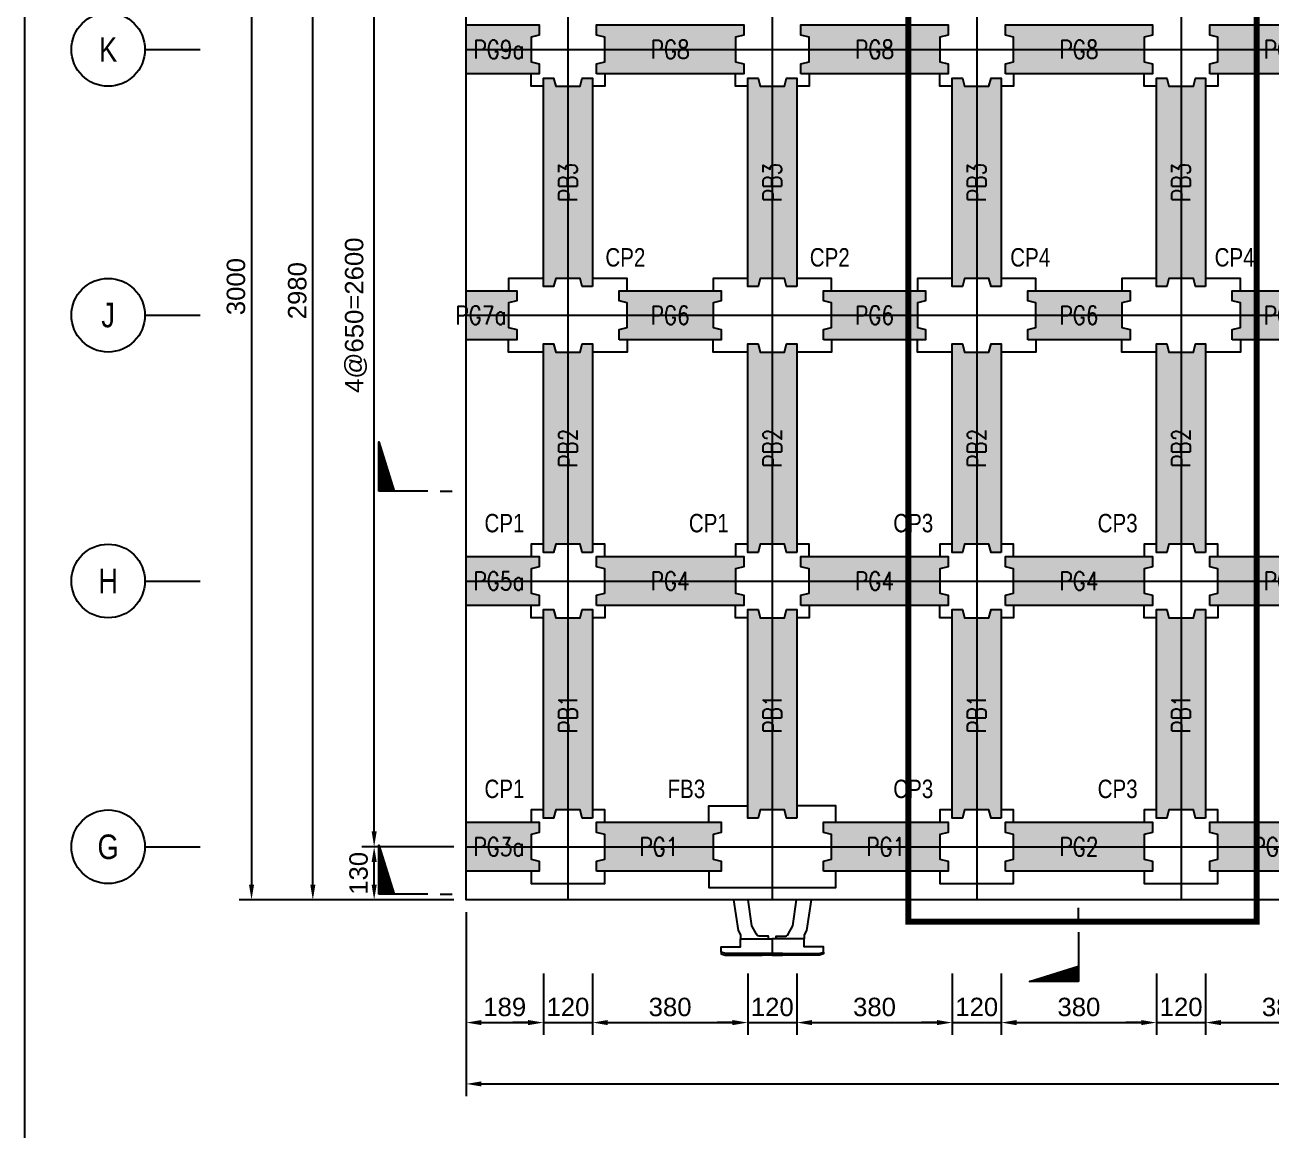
# Model space of a CAD drawing. Header units: millimetres. Extents: x 4668 to 40173, y -3560 to 14620.
# Drawn here: x 4668 to 7717, y 9525 to 12228 of the extents above; entities that cross this region are included whole.
import ezdxf
from ezdxf.enums import TextEntityAlignment as Align

# ---------------------------------------------------------------- set-up
doc = ezdxf.new("R2010")
doc.units = ezdxf.units.MM
doc.linetypes.add('CENTER', pattern=[50.8, 31.75, -6.35, 6.35, -6.35])
doc.linetypes.add('DASHED', pattern=[19.05, 12.7, -6.35])
doc.layers.get('0').transparency = 0.5
for name, color, linetype in [('DIM_03', 1, 'Continuous'), ('HB_DIM', 1, 'Continuous'), ('HB_SYMBOLS', 7, 'Continuous'), ('場鑄梁', 4, 'Continuous'), ('場鑄梁_虛線', 4, 'Continuous'), ('底圖', 7, 'Continuous'), ('防舷材', 7, 'Continuous'), ('預鑄梁', 7, 'Continuous'), ('預鑄梁_TXT', 2, 'Continuous'), ('預鑄梁_外緣', 7, 'Continuous'), ('預鑄樁帽', 6, 'Continuous'), ('預鑄樁帽_TXT', 2, 'Continuous')]:
    doc.layers.add(name, color=color, linetype=linetype)
doc.layers.add('HB_0', color=7, linetype='Continuous', transparency=0.5)
doc.layers.add('預鑄梁_HATCH', color=253, linetype='Continuous', transparency=0.5)
doc.layers.get('預鑄樁帽').off()
doc.styles.get("Standard").update_dxf_attribs({"font": 'arial.ttf'})
doc.styles.add('結構平面-V3$0$STANDARD', font='ROMANS', dxfattribs={"width": 0.8, "bigfont": 'LCHINA.shx'})
doc.dimstyles.new('150cm', dxfattribs={"dimscale": 15, "dimtxt": 3, "dimasz": 2.5, "dimexe": 2, "dimexo": 2, "dimgap": 1, "dimtad": 1, "dimdsep": 46, "dimtxsty": 'Standard', "dimcen": 0, "dimclrt": 2, "dimadec": 0, "dimazin": 0, "dimtfac": 1, "dimtix": 1, "dimtmove": 2, "dimatfit": 3, "dimfxl": 1, "dimtolj": 1, "dimtzin": 0, "dimarcsym": 0})

# ---------------------------------------------------------------- blocks, each defined once
blk = doc.blocks.new('*D565')
at = {"layer": 'Defpoints', "color": 0}
for p in [(5522.5, 10218.2), (5747.5, 10218.2), (5747.5, 10088.2)]:
    blk.add_point(p, dxfattribs=at)
at = {"layer": 'HB_DIM', "color": 0, "lineweight": -2}
for p, q in [((5717.5, 10218.2), (5492.5, 10218.2)), ((5522.5, 10125.7), (5522.5, 10180.7)), ((5717.5, 10088.2), (5492.5, 10088.2))]:
    blk.add_line(p, q, dxfattribs=at)
at = {"layer": 'HB_DIM', "color": 0}
for points in [[(5528.8, 10180.7), (5516.3, 10180.7), (5522.5, 10218.2)], [(5516.3, 10125.7), (5528.8, 10125.7), (5522.5, 10088.2)]]:
    blk.add_solid(points, dxfattribs=at)
at = {"layer": 'HB_DIM', "color": 2, "insert": (5484.6, 10153.2), "char_height": 45, "attachment_point": 5, "rotation": 90}
blk.add_mtext('\\A1;130', dxfattribs=at)
blk = doc.blocks.new('*D566')
at = {"layer": 'Defpoints', "color": 0}
for p in [(5522.5, 12818.2), (5747.5, 12818.2), (5747.5, 10218.2)]:
    blk.add_point(p, dxfattribs=at)
at = {"layer": 'HB_DIM', "color": 0, "lineweight": -2}
for p, q in [((5717.5, 12818.2), (5492.5, 12818.2)), ((5522.5, 10255.7), (5522.5, 12780.7)), ((5717.5, 10218.2), (5492.5, 10218.2))]:
    blk.add_line(p, q, dxfattribs=at)
at = {"layer": 'HB_DIM', "color": 0}
for points in [[(5528.8, 12780.7), (5516.3, 12780.7), (5522.5, 12818.2)], [(5516.3, 10255.7), (5528.8, 10255.7), (5522.5, 10218.2)]]:
    blk.add_solid(points, dxfattribs=at)
at = {"layer": 'HB_DIM', "color": 2, "insert": (5478, 11518.2), "char_height": 45, "attachment_point": 5, "rotation": 90}
blk.add_mtext('\\A1;4@650=2600', dxfattribs=at)
blk = doc.blocks.new('*D568')
at = {"layer": 'Defpoints', "color": 0}
for p in [(5372.5, 13068.2), (5746.5, 13068.2), (5747.5, 10088.2)]:
    blk.add_point(p, dxfattribs=at)
at = {"layer": 'HB_DIM', "color": 0, "lineweight": -2}
for p, q in [((5716.5, 13068.2), (5342.5, 13068.2)), ((5372.5, 10125.7), (5372.5, 13030.7)), ((5717.5, 10088.2), (5342.5, 10088.2))]:
    blk.add_line(p, q, dxfattribs=at)
at = {"layer": 'HB_DIM', "color": 0}
for points in [[(5378.8, 13030.7), (5366.3, 13030.7), (5372.5, 13068.2)], [(5366.3, 10125.7), (5378.8, 10125.7), (5372.5, 10088.2)]]:
    blk.add_solid(points, dxfattribs=at)
at = {"layer": 'HB_DIM', "color": 2, "insert": (5334.6, 11578.2), "char_height": 45, "attachment_point": 5, "rotation": 90}
blk.add_mtext('\\A1;2980', dxfattribs=at)
blk = doc.blocks.new('*D570')
at = {"layer": 'Defpoints', "color": 0}
for p in [(5747.5, 13088.2), (5222.5, 10088.2), (5747.5, 10088.2)]:
    blk.add_point(p, dxfattribs=at)
at = {"layer": 'HB_DIM', "color": 0, "lineweight": -2}
for p, q in [((5717.5, 13088.2), (5192.5, 13088.2)), ((5222.5, 13050.7), (5222.5, 10125.7)), ((5717.5, 10088.2), (5192.5, 10088.2))]:
    blk.add_line(p, q, dxfattribs=at)
at = {"layer": 'HB_DIM', "color": 0}
for points in [[(5228.8, 13050.7), (5216.3, 13050.7), (5222.5, 13088.2)], [(5216.3, 10125.7), (5228.8, 10125.7), (5222.5, 10088.2)]]:
    blk.add_solid(points, dxfattribs=at)
at = {"layer": 'HB_DIM', "color": 2, "insert": (5184.6, 11588.2), "char_height": 45, "attachment_point": 5, "rotation": 90}
blk.add_mtext('\\A1;3000', dxfattribs=at)
blk = doc.blocks.new('*D583')
at = {"layer": 'Defpoints', "color": 0}
for p in [(5747.5, 10088.2), (5936.5, 9938.2), (5936.5, 9788.2)]:
    blk.add_point(p, dxfattribs=at)
at = {"layer": 'HB_DIM', "color": 0, "lineweight": -2}
for p, q in [((5747.5, 10058.2), (5747.5, 9758.2)), ((5936.5, 9908.2), (5936.5, 9758.2)), ((5785, 9788.2), (5899, 9788.2))]:
    blk.add_line(p, q, dxfattribs=at)
at = {"layer": 'HB_DIM', "color": 0}
for points in [[(5785, 9794.4), (5785, 9781.9), (5747.5, 9788.2)], [(5899, 9781.9), (5899, 9794.4), (5936.5, 9788.2)]]:
    blk.add_solid(points, dxfattribs=at)
at = {"layer": 'HB_DIM', "color": 2, "insert": (5842, 9826.1), "char_height": 45, "attachment_point": 5}
blk.add_mtext('\\A1;189', dxfattribs=at)
blk = doc.blocks.new('*D584')
at = {"layer": 'Defpoints', "color": 0}
for p in [(5936.542706, 9938.159642), (6056.542706, 9938.159642), (6056.542706, 9788.159642)]:
    blk.add_point(p, dxfattribs=at)
at = {"layer": 'HB_DIM', "color": 0, "lineweight": -2}
for p, q in [((5936.542706, 9908.159642), (5936.542706, 9758.159642)), ((6056.542706, 9908.159642), (6056.542706, 9758.159642)), ((5899.042706, 9788.159642), (5861.542706, 9788.159642)), ((5936.542706, 9788.159642), (6056.542706, 9788.159642)), ((6094.042706, 9788.159642), (6131.542706, 9788.159642))]:
    blk.add_line(p, q, dxfattribs=at)
at = {"layer": 'HB_DIM', "color": 0}
for points in [[(5899.042706, 9781.909642), (5899.042706, 9794.409642), (5936.542706, 9788.159642)], [(6094.042706, 9794.409642), (6094.042706, 9781.909642), (6056.542706, 9788.159642)]]:
    blk.add_solid(points, dxfattribs=at)
at = {"layer": 'HB_DIM', "color": 2, "insert": (5996.542706, 9826.132142), "char_height": 45, "attachment_point": 5}
blk.add_mtext('\\A1;120', dxfattribs=at)
blk = doc.blocks.new('*D585')
at = {"layer": 'Defpoints', "color": 0}
for p in [(6056.5, 9938.2), (6436.5, 9938.2), (6436.5, 9788.2)]:
    blk.add_point(p, dxfattribs=at)
at = {"layer": 'HB_DIM', "color": 0, "lineweight": -2}
for p, q in [((6056.5, 9908.2), (6056.5, 9758.2)), ((6436.5, 9908.2), (6436.5, 9758.2)), ((6094, 9788.2), (6399, 9788.2))]:
    blk.add_line(p, q, dxfattribs=at)
at = {"layer": 'HB_DIM', "color": 0}
for points in [[(6094, 9794.4), (6094, 9781.9), (6056.5, 9788.2)], [(6399, 9781.9), (6399, 9794.4), (6436.5, 9788.2)]]:
    blk.add_solid(points, dxfattribs=at)
at = {"layer": 'HB_DIM', "color": 2, "insert": (6246.5, 9826.1), "char_height": 45, "attachment_point": 5}
blk.add_mtext('\\A1;380', dxfattribs=at)
blk = doc.blocks.new('*D586')
at = {"layer": 'Defpoints', "color": 0}
for p in [(6436.5, 9938.2), (6556.5, 9938.2), (6556.5, 9788.2)]:
    blk.add_point(p, dxfattribs=at)
at = {"layer": 'HB_DIM', "color": 0, "lineweight": -2}
for p, q in [((6436.5, 9908.2), (6436.5, 9758.2)), ((6556.5, 9908.2), (6556.5, 9758.2)), ((6399, 9788.2), (6361.5, 9788.2)), ((6436.5, 9788.2), (6556.5, 9788.2)), ((6594, 9788.2), (6631.5, 9788.2))]:
    blk.add_line(p, q, dxfattribs=at)
at = {"layer": 'HB_DIM', "color": 0}
for points in [[(6399, 9781.9), (6399, 9794.4), (6436.5, 9788.2)], [(6594, 9794.4), (6594, 9781.9), (6556.5, 9788.2)]]:
    blk.add_solid(points, dxfattribs=at)
at = {"layer": 'HB_DIM', "color": 2, "insert": (6496.5, 9826.1), "char_height": 45, "attachment_point": 5}
blk.add_mtext('\\A1;120', dxfattribs=at)
blk = doc.blocks.new('*D587')
at = {"layer": 'Defpoints', "color": 0}
for p in [(6556.5, 9938.2), (6936.5, 9938.2), (6936.5, 9788.2)]:
    blk.add_point(p, dxfattribs=at)
at = {"layer": 'HB_DIM', "color": 0, "lineweight": -2}
for p, q in [((6556.5, 9908.2), (6556.5, 9758.2)), ((6936.5, 9908.2), (6936.5, 9758.2)), ((6594, 9788.2), (6899, 9788.2))]:
    blk.add_line(p, q, dxfattribs=at)
at = {"layer": 'HB_DIM', "color": 0}
for points in [[(6594, 9794.4), (6594, 9781.9), (6556.5, 9788.2)], [(6899, 9781.9), (6899, 9794.4), (6936.5, 9788.2)]]:
    blk.add_solid(points, dxfattribs=at)
at = {"layer": 'HB_DIM', "color": 2, "insert": (6746.5, 9826.1), "char_height": 45, "attachment_point": 5}
blk.add_mtext('\\A1;380', dxfattribs=at)
blk = doc.blocks.new('*D588')
at = {"layer": 'Defpoints', "color": 0}
for p in [(6936.542706, 9938.159642), (7056.542706, 9938.159642), (7056.542706, 9788.159642)]:
    blk.add_point(p, dxfattribs=at)
at = {"layer": 'HB_DIM', "color": 0, "lineweight": -2}
for p, q in [((6936.542706, 9908.159642), (6936.542706, 9758.159642)), ((7056.542706, 9908.159642), (7056.542706, 9758.159642)), ((6899.042706, 9788.159642), (6861.542706, 9788.159642)), ((6936.542706, 9788.159642), (7056.542706, 9788.159642)), ((7094.042706, 9788.159642), (7131.542706, 9788.159642))]:
    blk.add_line(p, q, dxfattribs=at)
at = {"layer": 'HB_DIM', "color": 0}
for points in [[(6899.042706, 9781.909642), (6899.042706, 9794.409642), (6936.542706, 9788.159642)], [(7094.042706, 9794.409642), (7094.042706, 9781.909642), (7056.542706, 9788.159642)]]:
    blk.add_solid(points, dxfattribs=at)
at = {"layer": 'HB_DIM', "color": 2, "insert": (6996.542706, 9826.132142), "char_height": 45, "attachment_point": 5}
blk.add_mtext('\\A1;120', dxfattribs=at)
blk = doc.blocks.new('*D589')
at = {"layer": 'Defpoints', "color": 0}
for p in [(7056.5, 9938.2), (7436.5, 9938.2), (7436.5, 9788.2)]:
    blk.add_point(p, dxfattribs=at)
at = {"layer": 'HB_DIM', "color": 0, "lineweight": -2}
for p, q in [((7056.5, 9908.2), (7056.5, 9758.2)), ((7436.5, 9908.2), (7436.5, 9758.2)), ((7094, 9788.2), (7399, 9788.2))]:
    blk.add_line(p, q, dxfattribs=at)
at = {"layer": 'HB_DIM', "color": 0}
for points in [[(7094, 9794.4), (7094, 9781.9), (7056.5, 9788.2)], [(7399, 9781.9), (7399, 9794.4), (7436.5, 9788.2)]]:
    blk.add_solid(points, dxfattribs=at)
at = {"layer": 'HB_DIM', "color": 2, "insert": (7246.5, 9826.1), "char_height": 45, "attachment_point": 5}
blk.add_mtext('\\A1;380', dxfattribs=at)
blk = doc.blocks.new('*D590')
at = {"layer": 'Defpoints', "color": 0}
for p in [(7436.542706, 9938.159642), (7556.542706, 9938.159642), (7556.542706, 9788.159642)]:
    blk.add_point(p, dxfattribs=at)
at = {"layer": 'HB_DIM', "color": 0, "lineweight": -2}
for p, q in [((7436.542706, 9908.159642), (7436.542706, 9758.159642)), ((7556.542706, 9908.159642), (7556.542706, 9758.159642)), ((7399.042706, 9788.159642), (7361.542706, 9788.159642)), ((7436.542706, 9788.159642), (7556.542706, 9788.159642)), ((7594.042706, 9788.159642), (7631.542706, 9788.159642))]:
    blk.add_line(p, q, dxfattribs=at)
at = {"layer": 'HB_DIM', "color": 0}
for points in [[(7399.042706, 9781.909642), (7399.042706, 9794.409642), (7436.542706, 9788.159642)], [(7594.042706, 9794.409642), (7594.042706, 9781.909642), (7556.542706, 9788.159642)]]:
    blk.add_solid(points, dxfattribs=at)
at = {"layer": 'HB_DIM', "color": 2, "insert": (7496.542706, 9826.132142), "char_height": 45, "attachment_point": 5}
blk.add_mtext('\\A1;120', dxfattribs=at)
blk = doc.blocks.new('*D591')
at = {"layer": 'Defpoints', "color": 0}
for p in [(7556.5, 9938.2), (7936.5, 9938.2), (7936.5, 9788.2)]:
    blk.add_point(p, dxfattribs=at)
at = {"layer": 'HB_DIM', "color": 0, "lineweight": -2}
for p, q in [((7556.5, 9908.2), (7556.5, 9758.2)), ((7936.5, 9908.2), (7936.5, 9758.2)), ((7594, 9788.2), (7899, 9788.2))]:
    blk.add_line(p, q, dxfattribs=at)
at = {"layer": 'HB_DIM', "color": 0}
for points in [[(7594, 9794.4), (7594, 9781.9), (7556.5, 9788.2)], [(7899, 9781.9), (7899, 9794.4), (7936.5, 9788.2)]]:
    blk.add_solid(points, dxfattribs=at)
at = {"layer": 'HB_DIM', "color": 2, "insert": (7746.5, 9826.1), "char_height": 45, "attachment_point": 5}
blk.add_mtext('\\A1;380', dxfattribs=at)
blk = doc.blocks.new('*D602')
at = {"layer": 'Defpoints', "color": 0}
for p in [(5747.5, 10088.2), (10245.5, 10088.2), (10245.5, 9638.2)]:
    blk.add_point(p, dxfattribs=at)
at = {"layer": 'HB_DIM', "color": 0, "lineweight": -2}
for p, q in [((5747.5, 10058.2), (5747.5, 9608.2)), ((10245.5, 10058.2), (10245.5, 9608.2)), ((5785, 9638.2), (10208, 9638.2))]:
    blk.add_line(p, q, dxfattribs=at)
at = {"layer": 'HB_DIM', "color": 0}
for points in [[(5785, 9644.4), (5785, 9631.9), (5747.5, 9638.2)], [(10208, 9631.9), (10208, 9644.4), (10245.5, 9638.2)]]:
    blk.add_solid(points, dxfattribs=at)
at = {"layer": 'HB_DIM', "color": 2, "insert": (7996.5, 9676.1), "char_height": 45, "attachment_point": 5}
blk.add_mtext('\\A1;4498', dxfattribs=at)
blk = doc.blocks.new('HP1250-flat-1')
at = {"color": 7, "linetype": 'Continuous'}
for points in [[(-0.947, 1.35), (-0.838, 0.601), (-0.78, 0.5), (-0.78, 0.4)], [(0.947, 1.35), (0.838, 0.601), (0.78, 0.5), (0.78, 0.4)]]:
    blk.add_lwpolyline(points, dxfattribs=at)
for points in [[(-0.09, 0.4), (-0.09, 0.457, 0.414214), (-0.095, 0.462), (-0.298, 0.462, -0.272631), (-0.385, 0.512), (-0.5, 0.715), (-0.594, 1.35)], [(0.09, 0.4), (0.09, 0.457, -0.414214), (0.095, 0.462), (0.298, 0.462, 0.272631), (0.385, 0.512), (0.5, 0.715), (0.594, 1.35)]]:
    blk.add_lwpolyline(points, format="xyb", dxfattribs=at)
for points in [[(0, 0.4), (0, 0.04), (-1.144, 0.04), (-1.25, 0.072), (-1.25, 0.2), (-0.78, 0.2), (-0.78, 0.4)], [(0, 0.4), (0, 0.04), (1.144, 0.04), (1.25, 0.072), (1.25, 0.2), (0.78, 0.2), (0.78, 0.4)], [(-1.15, 0), (-0.75, 0), (-0.75, 0.04), (-1.144, 0.04), (-1.25, 0.072), (-1.25, 0.03)], [(-0.75, 0.04), (-0.75, 0), (-0.25, 0), (-0.25, 0.04)], [(0, 0.04), (0, 0), (-0.25, 0), (-0.25, 0.04)], [(0, 0.04), (0, 0), (0.25, 0), (0.25, 0.04)], [(0.75, 0.04), (0.75, 0), (0.25, 0), (0.25, 0.04)], [(1.15, 0), (0.75, 0), (0.75, 0.04), (1.144, 0.04), (1.25, 0.072), (1.25, 0.03)]]:
    blk.add_lwpolyline(points, close=True, dxfattribs=at)
blk = doc.blocks.new('gr_t')
at = {"layer": 'HB_SYMBOLS', "color": 4, "linetype": 'Continuous'}
blk.add_line((0, -6), (0, -15), dxfattribs=at)
blk.add_circle((0, 0), 6, dxfattribs=at)
at = {"layer": 'HB_SYMBOLS', "color": 4, "linetype": 'Continuous', "width": 0.8}
blk.add_attdef('A', text='', height=4.5, dxfattribs=at).set_placement((0, 0), align=Align.MIDDLE)
blk = doc.blocks.new('PG1')
at = {"layer": '預鑄梁_HATCH'}
blk.add_hatch(color=256, dxfattribs=at).paths.add_polyline_path([(0, 25), (0, 0), (305, 0), (305, 25), (285, 30), (285, 90), (305, 95), (305, 120), (0, 120), (0, 95), (20, 90), (20, 30)])
at = {"layer": '預鑄梁', "linetype": 'DASHED', "ltscale": 50}
blk.add_lwpolyline([(0, 0), (0, 25), (20, 30), (20, 90), (0, 95), (0, 120), (305, 120), (305, 95), (285, 90), (285, 30), (305, 25), (305, 0), (0, 0)], dxfattribs=at)
at = {"layer": '預鑄梁_外緣'}
blk.add_lwpolyline([(0, 0), (0, 25), (20, 30), (20, 90), (0, 95), (0, 120), (305, 120), (305, 95), (285, 90), (285, 30), (305, 25), (305, 0), (0, 0)], dxfattribs=at)
at = {"layer": '預鑄梁_TXT', "linetype": 'Continuous', "style": '結構平面-V3$0$STANDARD', "width": 0.8}
blk.add_text('PG1', height=45, rotation=0, dxfattribs=at).set_placement((152.5, 60), align=Align.MIDDLE)
blk = doc.blocks.new('PG2')
at = {"layer": '預鑄梁_HATCH'}
blk.add_hatch(color=256, dxfattribs=at).paths.add_polyline_path([(0, 25), (0, 0), (360, 0), (360, 25), (340, 30), (340, 90), (360, 95), (360, 120), (0, 120), (0, 95), (20, 90), (20, 30)])
at = {"layer": '預鑄梁', "linetype": 'DASHED', "ltscale": 50}
blk.add_lwpolyline([(0, 0), (0, 25), (20, 30), (20, 90), (0, 95), (0, 120), (360, 120), (360, 95), (340, 90), (340, 30), (360, 25), (360, 0), (0, 0)], dxfattribs=at)
at = {"layer": '預鑄梁_外緣'}
blk.add_lwpolyline([(0, 0), (0, 25), (20, 30), (20, 90), (0, 95), (0, 120), (360, 120), (360, 95), (340, 90), (340, 30), (360, 25), (360, 0), (0, 0)], dxfattribs=at)
at = {"layer": '預鑄梁_TXT', "linetype": 'Continuous', "style": '結構平面-V3$0$STANDARD', "width": 0.8}
blk.add_text('PG2', height=45, rotation=0, dxfattribs=at).set_placement((180, 60), align=Align.MIDDLE)
blk = doc.blocks.new('PG3a')
at = {"layer": '預鑄梁_HATCH'}
blk.add_hatch(color=256, dxfattribs=at).paths.add_polyline_path([(0, 120), (0, 0), (179, 0), (179, 25), (159, 30), (159, 90), (179, 95), (179, 120)])
at = {"layer": '預鑄梁', "linetype": 'DASHED', "ltscale": 50}
blk.add_lwpolyline([(0, 0), (0, 120), (179, 120), (179, 95), (159, 90), (159, 30), (179, 25), (179, 0)], close=True, dxfattribs=at)
at = {"layer": '預鑄梁_外緣'}
blk.add_lwpolyline([(0, 0), (0, 120), (179, 120), (179, 95), (159, 90), (159, 30), (179, 25), (179, 0)], close=True, dxfattribs=at)
at = {"layer": '預鑄梁_TXT', "linetype": 'Continuous', "style": '結構平面-V3$0$STANDARD', "width": 0.8}
blk.add_text('PG3a', height=45, rotation=0, dxfattribs=at).set_placement((80.1, 60), align=Align.MIDDLE)
blk = doc.blocks.new('PG4')
at = {"layer": '預鑄梁_HATCH'}
blk.add_hatch(color=256, dxfattribs=at).paths.add_polyline_path([(0, 25), (0, 0), (360, 0), (360, 25), (340, 30), (340, 90), (360, 95), (360, 120), (0, 120), (0, 95), (20, 90), (20, 30)])
at = {"layer": '預鑄梁', "linetype": 'DASHED', "ltscale": 50}
blk.add_lwpolyline([(0, 0), (0, 25), (20, 30), (20, 90), (0, 95), (0, 120), (360, 120), (360, 95), (340, 90), (340, 30), (360, 25), (360, 0), (0, 0)], dxfattribs=at)
at = {"layer": '預鑄梁_外緣'}
blk.add_lwpolyline([(0, 0), (0, 25), (20, 30), (20, 90), (0, 95), (0, 120), (360, 120), (360, 95), (340, 90), (340, 30), (360, 25), (360, 0), (0, 0)], dxfattribs=at)
at = {"layer": '預鑄梁_TXT', "linetype": 'Continuous', "style": '結構平面-V3$0$STANDARD', "width": 0.8}
blk.add_text('PG4', height=45, rotation=0, dxfattribs=at).set_placement((180, 60), align=Align.MIDDLE)
blk = doc.blocks.new('PG5a')
at = {"layer": '預鑄梁_HATCH'}
blk.add_hatch(color=256, dxfattribs=at).paths.add_polyline_path([(0, 120), (0, 0), (179, 0), (179, 25), (159, 30), (159, 90), (179, 95), (179, 120)])
at = {"layer": '預鑄梁', "linetype": 'DASHED', "ltscale": 50}
blk.add_lwpolyline([(0, 0), (0, 120), (179, 120), (179, 95), (159, 90), (159, 30), (179, 25), (179, 0)], close=True, dxfattribs=at)
at = {"layer": '預鑄梁_外緣'}
blk.add_lwpolyline([(0, 0), (0, 120), (179, 120), (179, 95), (159, 90), (159, 30), (179, 25), (179, 0)], close=True, dxfattribs=at)
at = {"layer": '預鑄梁_TXT', "linetype": 'Continuous', "style": '結構平面-V3$0$STANDARD', "width": 0.8}
blk.add_text('PG5a', height=45, rotation=0, dxfattribs=at).set_placement((80.1, 60), align=Align.MIDDLE)
blk = doc.blocks.new('PG6')
at = {"layer": '預鑄梁_HATCH'}
blk.add_hatch(color=256, dxfattribs=at).paths.add_polyline_path([(250, 0), (250, 25), (230, 30), (230, 90), (250, 95), (250, 120), (0, 120), (0, 95), (20, 90), (20, 30), (0, 25), (0, 0)])
at = {"layer": '預鑄梁', "linetype": 'DASHED', "ltscale": 50}
blk.add_lwpolyline([(0, 0), (0, 25), (20, 30), (20, 90), (0, 95), (0, 120), (250, 120), (250, 95), (230, 90), (230, 30), (250, 25), (250, 0), (0, 0)], dxfattribs=at)
at = {"layer": '預鑄梁_外緣'}
blk.add_lwpolyline([(0, 0), (0, 25), (20, 30), (20, 90), (0, 95), (0, 120), (250, 120), (250, 95), (230, 90), (230, 30), (250, 25), (250, 0), (0, 0)], dxfattribs=at)
at = {"layer": '預鑄梁_TXT', "linetype": 'Continuous', "style": '結構平面-V3$0$STANDARD', "width": 0.8}
blk.add_text('PG6', height=45, rotation=0, dxfattribs=at).set_placement((125, 60), align=Align.MIDDLE)
blk = doc.blocks.new('PG7a')
at = {"layer": '預鑄梁_HATCH'}
blk.add_hatch(color=256, dxfattribs=at).paths.add_polyline_path([(0, 120), (0, 0), (124, 0), (124, 25), (104, 30), (104, 90), (124, 95), (124, 120)])
at = {"layer": '預鑄梁', "linetype": 'DASHED', "ltscale": 50}
blk.add_lwpolyline([(0, 0), (0, 120), (124, 120), (124, 95), (104, 90), (104, 30), (124, 25), (124, 0)], close=True, dxfattribs=at)
at = {"layer": '預鑄梁_外緣'}
blk.add_lwpolyline([(0, 0), (0, 120), (124, 120), (124, 95), (104, 90), (104, 30), (124, 25), (124, 0)], close=True, dxfattribs=at)
at = {"layer": '預鑄梁_TXT', "linetype": 'Continuous', "style": '結構平面-V3$0$STANDARD', "width": 0.8}
blk.add_text('PG7a', height=45, rotation=0, dxfattribs=at).set_placement((36.1, 60), align=Align.MIDDLE)
blk = doc.blocks.new('PG8')
at = {"layer": '預鑄梁_HATCH'}
blk.add_hatch(color=256, dxfattribs=at).paths.add_polyline_path([(0, 25), (0, 0), (360, 0), (360, 25), (340, 30), (340, 90), (360, 95), (360, 120), (0, 120), (0, 95), (20, 90), (20, 30)])
at = {"layer": '預鑄梁', "linetype": 'DASHED', "ltscale": 50}
blk.add_lwpolyline([(0, 0), (0, 25), (20, 30), (20, 90), (0, 95), (0, 120), (360, 120), (360, 95), (340, 90), (340, 30), (360, 25), (360, 0), (0, 0)], dxfattribs=at)
at = {"layer": '預鑄梁_外緣'}
blk.add_lwpolyline([(0, 0), (0, 25), (20, 30), (20, 90), (0, 95), (0, 120), (360, 120), (360, 95), (340, 90), (340, 30), (360, 25), (360, 0), (0, 0)], dxfattribs=at)
at = {"layer": '預鑄梁_TXT', "linetype": 'Continuous', "style": '結構平面-V3$0$STANDARD', "width": 0.8}
blk.add_text('PG8', height=45, rotation=0, dxfattribs=at).set_placement((180, 60), align=Align.MIDDLE)
blk = doc.blocks.new('PG9a')
at = {"layer": '預鑄梁_HATCH'}
blk.add_hatch(color=256, dxfattribs=at).paths.add_polyline_path([(0, 120), (0, 0), (179, 0), (179, 25), (159, 30), (159, 90), (179, 95), (179, 120)])
at = {"layer": '預鑄梁', "linetype": 'DASHED', "ltscale": 50}
blk.add_lwpolyline([(0, 0), (0, 120), (179, 120), (179, 95), (159, 90), (159, 30), (179, 25), (179, 0)], close=True, dxfattribs=at)
at = {"layer": '預鑄梁_外緣'}
blk.add_lwpolyline([(0, 0), (0, 120), (179, 120), (179, 95), (159, 90), (159, 30), (179, 25), (179, 0)], close=True, dxfattribs=at)
at = {"layer": '預鑄梁_TXT', "linetype": 'Continuous', "style": '結構平面-V3$0$STANDARD', "width": 0.8}
blk.add_text('PG9a', height=45, rotation=0, dxfattribs=at).set_placement((80.1, 60), align=Align.MIDDLE)
blk = doc.blocks.new('PB1')
at = {"layer": '預鑄梁_HATCH'}
blk.add_hatch(color=256, dxfattribs=at).paths.add_polyline_path([(-25, 0), (0, 0), (0, 510), (-25, 510), (-30, 490), (-90, 490), (-95, 510), (-120, 510), (-120, 0), (-95, 0), (-90, 20), (-30, 20)])
at = {"layer": '預鑄梁', "linetype": 'DASHED', "ltscale": 50}
blk.add_lwpolyline([(0, 0), (-25, 0), (-30, 20), (-90, 20), (-95, 0), (-120, 0), (-120, 510), (-95, 510), (-90, 490), (-30, 490), (-25, 510), (0, 510), (0, 0)], dxfattribs=at)
at = {"layer": '預鑄梁_外緣'}
blk.add_lwpolyline([(0, 0), (-25, 0), (-30, 20), (-90, 20), (-95, 0), (-120, 0), (-120, 510), (-95, 510), (-90, 490), (-30, 490), (-25, 510), (0, 510), (0, 0)], dxfattribs=at)
at = {"layer": '預鑄梁_TXT', "linetype": 'Continuous', "style": '結構平面-V3$0$STANDARD', "width": 0.8}
blk.add_text('PB1', height=45, rotation=90, dxfattribs=at).set_placement((-60, 255), align=Align.MIDDLE)
blk = doc.blocks.new('PB2')
at = {"layer": '預鑄梁_HATCH'}
blk.add_hatch(color=256, dxfattribs=at).paths.add_polyline_path([(-25, 0), (0, 0), (0, 510), (-25, 510), (-30, 490), (-90, 490), (-95, 510), (-120, 510), (-120, 0), (-95, 0), (-90, 20), (-30, 20)])
at = {"layer": '預鑄梁', "linetype": 'DASHED', "ltscale": 50}
blk.add_lwpolyline([(0, 0), (-25, 0), (-30, 20), (-90, 20), (-95, 0), (-120, 0), (-120, 510), (-95, 510), (-90, 490), (-30, 490), (-25, 510), (0, 510), (0, 0)], dxfattribs=at)
at = {"layer": '預鑄梁_外緣'}
blk.add_lwpolyline([(0, 0), (-25, 0), (-30, 20), (-90, 20), (-95, 0), (-120, 0), (-120, 510), (-95, 510), (-90, 490), (-30, 490), (-25, 510), (0, 510), (0, 0)], dxfattribs=at)
at = {"layer": '預鑄梁_TXT', "linetype": 'Continuous', "style": '結構平面-V3$0$STANDARD', "width": 0.8}
blk.add_text('PB2', height=45, rotation=90, dxfattribs=at).set_placement((-60, 255), align=Align.MIDDLE)
blk = doc.blocks.new('PB3')
at = {"layer": '預鑄梁_HATCH'}
blk.add_hatch(color=256, dxfattribs=at).paths.add_polyline_path([(-25, 0), (0, 0), (0, 510), (-25, 510), (-30, 490), (-90, 490), (-95, 510), (-120, 510), (-120, 0), (-95, 0), (-90, 20), (-30, 20)])
at = {"layer": '預鑄梁', "linetype": 'DASHED', "ltscale": 50}
blk.add_lwpolyline([(0, 0), (-25, 0), (-30, 20), (-90, 20), (-95, 0), (-120, 0), (-120, 510), (-95, 510), (-90, 490), (-30, 490), (-25, 510), (0, 510), (0, 0)], dxfattribs=at)
at = {"layer": '預鑄梁_外緣'}
blk.add_lwpolyline([(0, 0), (-25, 0), (-30, 20), (-90, 20), (-95, 0), (-120, 0), (-120, 510), (-95, 510), (-90, 490), (-30, 490), (-25, 510), (0, 510), (0, 0)], dxfattribs=at)
at = {"layer": '預鑄梁_TXT', "linetype": 'Continuous', "style": '結構平面-V3$0$STANDARD', "width": 0.8}
blk.add_text('PB3', height=45, rotation=90, dxfattribs=at).set_placement((-60, 255), align=Align.MIDDLE)
blk = doc.blocks.new('CP1')
at = {"layer": '預鑄樁帽_TXT', "linetype": 'Continuous', "width": 0.8}
blk.add_text('CP1', height=45, dxfattribs=at).set_placement((-255.3, 241.6), align=Align.MIDDLE)
blk = doc.blocks.new('CP3')
at = {"layer": '預鑄樁帽_TXT', "linetype": 'Continuous', "width": 0.8}
blk.add_text('CP3', height=45, dxfattribs=at).set_placement((-255.3, 241.6), align=Align.MIDDLE)
blk = doc.blocks.new('FB3')
at = {"layer": '預鑄樁帽_TXT', "linetype": 'Continuous', "width": 0.8}
blk.add_text('FB3', height=45, dxfattribs=at).set_placement((-365.3, 241.6), align=Align.MIDDLE)
blk = doc.blocks.new('CP2')
at = {"layer": '預鑄樁帽_TXT', "linetype": 'Continuous', "width": 0.8}
blk.add_text('CP2', height=45, dxfattribs=at).set_placement((-14.5, 241.6), align=Align.MIDDLE)
blk = doc.blocks.new('CP4')
at = {"layer": '預鑄樁帽_TXT', "linetype": 'Continuous', "width": 0.8}
blk.add_text('CP4', height=45, dxfattribs=at).set_placement((-24.1, 241.6), align=Align.MIDDLE)
blk = doc.blocks.new('*X499')
at = {"color": 0, "linetype": 'Continuous'}
for p, q in [((81.47, 269.21), (82.63, 270.37)), ((81.65, 269.21), (82.89, 270.45)), ((81.83, 269.21), (83.14, 270.53)), ((82, 269.21), (83.4, 270.61)), ((82.18, 269.21), (83.66, 270.69)), ((82.36, 269.21), (83.91, 270.77)), ((82.53, 269.21), (84.17, 270.85)), ((82.71, 269.21), (84.43, 270.93)), ((82.89, 269.21), (84.69, 271.01)), ((83.06, 269.21), (84.94, 271.09)), ((83.24, 269.21), (85.2, 271.17)), ((83.42, 269.21), (85.46, 271.25)), ((83.59, 269.21), (85.71, 271.33)), ((83.77, 269.21), (85.97, 271.41)), ((83.95, 269.21), (86.23, 271.49)), ((84.12, 269.21), (86.49, 271.57)), ((84.3, 269.21), (86.74, 271.65)), ((84.48, 269.21), (86.93, 271.66)), ((84.65, 269.21), (86.93, 271.48)), ((84.83, 269.21), (86.93, 271.31)), ((85.01, 269.21), (86.93, 271.13)), ((85.19, 269.21), (86.93, 270.95)), ((85.36, 269.21), (86.93, 270.78)), ((85.54, 269.21), (86.93, 270.6)), ((85.72, 269.21), (86.93, 270.42)), ((79, 269.21), (79.03, 269.24)), ((79.17, 269.21), (79.29, 269.32)), ((79.35, 269.21), (79.54, 269.4)), ((79.53, 269.21), (79.8, 269.48)), ((79.71, 269.21), (80.06, 269.56)), ((79.88, 269.21), (80.31, 269.64)), ((80.06, 269.21), (80.57, 269.72)), ((80.24, 269.21), (80.83, 269.8)), ((80.41, 269.21), (81.09, 269.88)), ((80.59, 269.21), (81.34, 269.96)), ((80.77, 269.21), (81.6, 270.04)), ((80.94, 269.21), (81.86, 270.12)), ((81.12, 269.21), (82.11, 270.2)), ((81.3, 269.21), (82.37, 270.29)), ((85.89, 269.21), (86.93, 270.25)), ((86.07, 269.21), (86.93, 270.07)), ((86.25, 269.21), (86.93, 269.89)), ((86.42, 269.21), (86.93, 269.72)), ((86.6, 269.21), (86.93, 269.54)), ((86.78, 269.21), (86.93, 269.36))]:
    blk.add_line(p, q, dxfattribs=at)
blk = doc.blocks.new('SEND-n')
at = {"color": 3}
for p, q in [((8, 0), (0, 0)), ((10, 0), (12, 0))]:
    blk.add_line(p, q, dxfattribs=at)
at = {"color": 2, "linetype": 'Continuous'}
blk.add_lwpolyline([(0, 0), (0, 8), (2.5, 0)], close=True, dxfattribs=at)
at = {"color": 2, "linetype": 'Continuous', "rotation": 270}
blk.add_blockref('*X499', (-269.21, 86.93), dxfattribs=at)

msp = doc.modelspace()

# ---------------------------------------------------------------- linework, layer by layer
at = {"layer": 'Defpoints', "color": 217, "true_color": 0x93278f}
msp.add_lwpolyline([(16503.213, 7667.236), (13510.713, 7667.236), (13510.713, 6332.236), (4668.213, 6332.236), (4668.213, 14619.736), (16503.213, 14619.736)], close=True, dxfattribs=at)
at = {"layer": 'HB_0', "color": 1, "linetype": 'DASHED', "ltscale": 150, "const_width": 15}
msp.add_lwpolyline([(7545.784, 13203.192), (7681.465, 13203.192), (7681.465, 10035.186), (6829.107, 10035.186), (6829.107, 13203.192), (6959.394, 13203.192)], dxfattribs=at)
at = {"layer": '場鑄梁'}
for points in [[(5936.543, 12078.16), (5906.543, 12078.16), (5906.543, 12108.16)], [(6086.543, 12108.16), (6086.543, 12078.16), (6056.543, 12078.16)], [(6436.543, 12078.16), (6406.543, 12078.16), (6406.543, 12108.16)], [(6586.543, 12108.16), (6586.543, 12078.16), (6556.543, 12078.16)], [(6936.543, 12078.16), (6906.543, 12078.16), (6906.543, 12108.16)], [(7086.543, 12108.16), (7086.543, 12078.16), (7056.543, 12078.16)], [(7436.543, 12078.16), (7406.543, 12078.16), (7406.543, 12108.16)], [(7586.543, 12108.16), (7586.543, 12078.16), (7556.543, 12078.16)], [(5936.543, 11608.16), (5851.543, 11608.16), (5851.543, 11578.16)], [(6141.543, 11578.16), (6141.543, 11608.16), (6056.543, 11608.16)], [(6436.543, 11608.16), (6351.543, 11608.16), (6351.543, 11578.16)], [(6641.543, 11578.16), (6641.543, 11608.16), (6556.543, 11608.16)], [(6936.543, 11608.16), (6851.543, 11608.16), (6851.543, 11578.16)], [(7141.543, 11578.16), (7141.543, 11608.16), (7056.543, 11608.16)], [(7436.543, 11608.16), (7351.543, 11608.16), (7351.543, 11578.16)], [(7641.543, 11578.16), (7641.543, 11608.16), (7556.543, 11608.16)], [(5936.543, 11428.16), (5851.543, 11428.16), (5851.543, 11458.16)], [(6141.543, 11458.16), (6141.543, 11428.16), (6056.543, 11428.16)], [(6436.543, 11428.16), (6351.543, 11428.16), (6351.543, 11458.16)], [(6641.543, 11458.16), (6641.543, 11428.16), (6556.543, 11428.16)], [(6936.543, 11428.16), (6851.543, 11428.16), (6851.543, 11458.16)], [(7141.543, 11458.16), (7141.543, 11428.16), (7056.543, 11428.16)], [(7436.543, 11428.16), (7351.543, 11428.16), (7351.543, 11458.16)], [(7641.543, 11458.16), (7641.543, 11428.16), (7556.543, 11428.16)], [(5936.543, 10958.16), (5906.543, 10958.16), (5906.543, 10928.16)], [(6086.543, 10928.16), (6086.543, 10958.16), (6056.543, 10958.16)], [(6436.543, 10958.16), (6406.543, 10958.16), (6406.543, 10928.16)], [(6586.543, 10928.16), (6586.543, 10958.16), (6556.543, 10958.16)], [(6936.543, 10958.16), (6906.543, 10958.16), (6906.543, 10928.16)], [(7086.543, 10928.16), (7086.543, 10958.16), (7056.543, 10958.16)], [(7436.543, 10958.16), (7406.543, 10958.16), (7406.543, 10928.16)], [(7586.543, 10928.16), (7586.543, 10958.16), (7556.543, 10958.16)], [(5936.543, 10778.16), (5906.543, 10778.16), (5906.543, 10808.16)], [(6086.543, 10808.16), (6086.543, 10778.16), (6056.543, 10778.16)], [(6436.543, 10778.16), (6406.543, 10778.16), (6406.543, 10808.16)], [(6586.543, 10808.16), (6586.543, 10778.16), (6556.543, 10778.16)], [(6936.543, 10778.16), (6906.543, 10778.16), (6906.543, 10808.16)], [(7086.543, 10808.16), (7086.543, 10778.16), (7056.543, 10778.16)], [(7436.543, 10778.16), (7406.543, 10778.16), (7406.543, 10808.16)], [(7586.543, 10808.16), (7586.543, 10778.16), (7556.543, 10778.16)], [(5936.543, 10308.16), (5906.543, 10308.16), (5906.543, 10278.16)], [(6086.543, 10278.16), (6086.543, 10308.16), (6056.543, 10308.16)], [(6341.543, 10278.16), (6341.543, 10318.16), (6436.543, 10318.16)], [(6651.543, 10278.16), (6651.543, 10318.16), (6556.543, 10318.16)], [(6936.543, 10308.16), (6906.543, 10308.16), (6906.543, 10278.16)], [(7086.543, 10278.16), (7086.543, 10308.16), (7056.543, 10308.16)], [(7436.543, 10308.16), (7406.543, 10308.16), (7406.543, 10278.16)], [(7586.543, 10278.16), (7586.543, 10308.16), (7556.543, 10308.16)], [(5906.543, 10158.16), (5906.543, 10128.16), (6086.543, 10128.16), (6086.543, 10158.16)], [(6341.543, 10158.16), (6341.543, 10118.16), (6651.543, 10118.16), (6651.543, 10158.16)], [(6906.543, 10158.16), (6906.543, 10128.16), (7086.543, 10128.16), (7086.543, 10158.16)], [(7406.543, 10158.16), (7406.543, 10128.16), (7586.543, 10128.16), (7586.543, 10158.16)]]:
    msp.add_lwpolyline(points, dxfattribs=at)
at = {"layer": '場鑄梁_虛線', "linetype": 'DASHED', "ltscale": 50}
for points in [[(5936.543, 12078.16), (5906.543, 12078.16), (5906.543, 12108.16)], [(6086.543, 12108.16), (6086.543, 12078.16), (6056.543, 12078.16)], [(6436.543, 12078.16), (6406.543, 12078.16), (6406.543, 12108.16)], [(6586.543, 12108.16), (6586.543, 12078.16), (6556.543, 12078.16)], [(6936.543, 12078.16), (6906.543, 12078.16), (6906.543, 12108.16)], [(7086.543, 12108.16), (7086.543, 12078.16), (7056.543, 12078.16)], [(7436.543, 12078.16), (7406.543, 12078.16), (7406.543, 12108.16)], [(7586.543, 12108.16), (7586.543, 12078.16), (7556.543, 12078.16)], [(5936.543, 11608.16), (5851.543, 11608.16), (5851.543, 11578.16)], [(6141.543, 11578.16), (6141.543, 11608.16), (6056.543, 11608.16)], [(6436.543, 11608.16), (6351.543, 11608.16), (6351.543, 11578.16)], [(6641.543, 11578.16), (6641.543, 11608.16), (6556.543, 11608.16)], [(6936.543, 11608.16), (6851.543, 11608.16), (6851.543, 11578.16)], [(7141.543, 11578.16), (7141.543, 11608.16), (7056.543, 11608.16)], [(7436.543, 11608.16), (7351.543, 11608.16), (7351.543, 11578.16)], [(7641.543, 11578.16), (7641.543, 11608.16), (7556.543, 11608.16)], [(5936.543, 11428.16), (5851.543, 11428.16), (5851.543, 11458.16)], [(6141.543, 11458.16), (6141.543, 11428.16), (6056.543, 11428.16)], [(6436.543, 11428.16), (6351.543, 11428.16), (6351.543, 11458.16)], [(6641.543, 11458.16), (6641.543, 11428.16), (6556.543, 11428.16)], [(6936.543, 11428.16), (6851.543, 11428.16), (6851.543, 11458.16)], [(7141.543, 11458.16), (7141.543, 11428.16), (7056.543, 11428.16)], [(7436.543, 11428.16), (7351.543, 11428.16), (7351.543, 11458.16)], [(7641.543, 11458.16), (7641.543, 11428.16), (7556.543, 11428.16)], [(5936.543, 10958.16), (5906.543, 10958.16), (5906.543, 10928.16)], [(6086.543, 10928.16), (6086.543, 10958.16), (6056.543, 10958.16)], [(6436.543, 10958.16), (6406.543, 10958.16), (6406.543, 10928.16)], [(6586.543, 10928.16), (6586.543, 10958.16), (6556.543, 10958.16)], [(6936.543, 10958.16), (6906.543, 10958.16), (6906.543, 10928.16)], [(7086.543, 10928.16), (7086.543, 10958.16), (7056.543, 10958.16)], [(7436.543, 10958.16), (7406.543, 10958.16), (7406.543, 10928.16)], [(7586.543, 10928.16), (7586.543, 10958.16), (7556.543, 10958.16)], [(5936.543, 10778.16), (5906.543, 10778.16), (5906.543, 10808.16)], [(6086.543, 10808.16), (6086.543, 10778.16), (6056.543, 10778.16)], [(6436.543, 10778.16), (6406.543, 10778.16), (6406.543, 10808.16)], [(6586.543, 10808.16), (6586.543, 10778.16), (6556.543, 10778.16)], [(6936.543, 10778.16), (6906.543, 10778.16), (6906.543, 10808.16)], [(7086.543, 10808.16), (7086.543, 10778.16), (7056.543, 10778.16)], [(7436.543, 10778.16), (7406.543, 10778.16), (7406.543, 10808.16)], [(7586.543, 10808.16), (7586.543, 10778.16), (7556.543, 10778.16)], [(5936.543, 10308.16), (5906.543, 10308.16), (5906.543, 10278.16)], [(6086.543, 10278.16), (6086.543, 10308.16), (6056.543, 10308.16)], [(6341.543, 10278.16), (6341.543, 10318.16), (6436.543, 10318.16)], [(6651.543, 10278.16), (6651.543, 10318.16), (6556.543, 10318.16)], [(6936.543, 10308.16), (6906.543, 10308.16), (6906.543, 10278.16)], [(7086.543, 10278.16), (7086.543, 10308.16), (7056.543, 10308.16)], [(7436.543, 10308.16), (7406.543, 10308.16), (7406.543, 10278.16)], [(7586.543, 10278.16), (7586.543, 10308.16), (7556.543, 10308.16)], [(5906.543, 10158.16), (5906.543, 10128.16), (6086.543, 10128.16), (6086.543, 10158.16)], [(6341.543, 10158.16), (6341.543, 10118.16), (6651.543, 10118.16), (6651.543, 10158.16)], [(6906.543, 10158.16), (6906.543, 10128.16), (7086.543, 10128.16), (7086.543, 10158.16)], [(7406.543, 10158.16), (7406.543, 10128.16), (7586.543, 10128.16), (7586.543, 10158.16)]]:
    msp.add_lwpolyline(points, dxfattribs=at)
at = {"layer": '底圖', "linetype": 'CENTER', "ltscale": 15}
msp.add_line((5746.543, 13068.16), (5746.543, 10088.16), dxfattribs=at)
at = {"layer": '底圖', "color": 252, "linetype": 'CENTER', "ltscale": 150}
for p, q in [((5996.543, 13068.16), (5996.543, 10088.16)), ((6496.543, 13068.16), (6496.543, 10088.16)), ((6996.543, 13068.16), (6996.543, 10088.16)), ((7496.543, 13068.16), (7496.543, 10088.16)), ((5747.543, 12168.16), (10246.543, 12168.16)), ((5747.543, 11518.16), (10246.543, 11518.16)), ((5747.543, 10868.16), (10246.543, 10868.16)), ((5747.543, 10218.16), (10246.543, 10218.16))]:
    msp.add_line(p, q, dxfattribs=at)
at = {"layer": '底圖', "color": 4, "linetype": 'Continuous'}
msp.add_lwpolyline([(10245.543, 13068.16), (10245.543, 10088.16), (5747.543, 10088.16), (5747.543, 13068.16), (10245.543, 13068.16)], dxfattribs=at)

# ---------------------------------------------------------------- block references
at = {"layer": 'DIM_03', "linetype": 'Continuous', "xscale": 14.99999999999999, "yscale": 14.99999999999999, "zscale": 14.99999999999999}
for p, rotation in [((5533.665, 11088.16), 8.609491416906192e-07), ((5533.665, 10102.045), 8.609491416906192e-07), ((7245.763, 9888.996), 90.00000086094916)]:
    msp.add_blockref('SEND-n', p, dxfattribs=dict(at, rotation=rotation))
at = {"layer": '底圖'}
ref = msp.add_blockref('gr_t', (4871.83, 12168.16), dxfattribs=dict(at, xscale=15, yscale=15, zscale=15, rotation=90))
ref.add_attrib('A', 'K', dxfattribs={"layer": 'HB_SYMBOLS', "color": 4, "linetype": 'Continuous', "height": 60, "width": 0.8}).set_placement((4871.83, 12168.16), align=Align.MIDDLE)
ref = msp.add_blockref('gr_t', (4871.83, 11518.16), dxfattribs=dict(at, xscale=15, yscale=15, zscale=15, rotation=90))
ref.add_attrib('A', 'J', dxfattribs={"layer": 'HB_SYMBOLS', "color": 4, "linetype": 'Continuous', "height": 60, "width": 0.8}).set_placement((4871.83, 11518.16), align=Align.MIDDLE)
ref = msp.add_blockref('gr_t', (4871.83, 10868.16), dxfattribs=dict(at, xscale=15, yscale=15, zscale=15, rotation=90))
ref.add_attrib('A', 'H', dxfattribs={"layer": 'HB_SYMBOLS', "color": 4, "linetype": 'Continuous', "height": 60, "width": 0.8}).set_placement((4871.83, 10868.16), align=Align.MIDDLE)
ref = msp.add_blockref('gr_t', (4871.83, 10218.16), dxfattribs=dict(at, xscale=15, yscale=15, zscale=15, rotation=90))
ref.add_attrib('A', 'G', dxfattribs={"layer": 'HB_SYMBOLS', "color": 4, "linetype": 'Continuous', "height": 60, "width": 0.8}).set_placement((4871.83, 10218.16), align=Align.MIDDLE)
at = {"layer": '防舷材', "xscale": 100, "yscale": 100, "zscale": 100}
msp.add_blockref('HP1250-flat-1', (6496.543, 9953.16), dxfattribs=at)
at = {"layer": '預鑄梁'}
for name, p in [('PG9a', (5747.543, 12108.16)), ('PG8', (6066.543, 12108.16)), ('PG8', (6566.543, 12108.16)), ('PG8', (7066.543, 12108.16)), ('PG8', (7566.543, 12108.16)), ('PB3', (6056.543, 11588.16)), ('PB3', (6556.543, 11588.16)), ('PB3', (7056.543, 11588.16)), ('PB3', (7556.543, 11588.16)), ('PG7a', (5747.543, 11458.16)), ('PG6', (6121.543, 11458.16)), ('PG6', (6621.543, 11458.16)), ('PG6', (7121.543, 11458.16)), ('PG6', (7621.543, 11458.16)), ('PB2', (6056.543, 10938.16)), ('PB2', (6556.543, 10938.16)), ('PB2', (7056.543, 10938.16)), ('PB2', (7556.543, 10938.16)), ('PG5a', (5747.543, 10808.16)), ('PG4', (6066.543, 10808.16)), ('PG4', (6566.543, 10808.16)), ('PG4', (7066.543, 10808.16)), ('PG4', (7566.543, 10808.16)), ('PB1', (6056.543, 10288.16)), ('PB1', (6556.543, 10288.16)), ('PB1', (7056.543, 10288.16)), ('PB1', (7556.543, 10288.16)), ('PG3a', (5747.543, 10158.16)), ('PG1', (6066.543, 10158.16)), ('PG1', (6621.543, 10158.16)), ('PG2', (7066.543, 10158.16)), ('PG1', (7566.543, 10158.16))]:
    msp.add_blockref(name, p, dxfattribs=at)
at = {"layer": '預鑄樁帽'}
for name, p in [('CP2', (6151.543, 11418.16)), ('CP2', (6651.543, 11418.16)), ('CP4', (7151.543, 11418.16)), ('CP4', (7651.543, 11418.16)), ('CP1', (6096.543, 10768.16)), ('CP1', (6596.543, 10768.16)), ('CP3', (7096.543, 10768.16)), ('CP3', (7596.543, 10768.16)), ('CP1', (6096.543, 10118.16)), ('FB3', (6651.543, 10118.16)), ('CP3', (7096.543, 10118.16)), ('CP3', (7596.543, 10118.16))]:
    msp.add_blockref(name, p, dxfattribs=at)

# ---------------------------------------------------------------- dimensions: what is measured, and where the dimension line sits
at = {"layer": 'HB_DIM'}
for base, p1, p2, picture, middle in [((5222.543, 10088.16), (5747.543, 13088.16), (5747.543, 10088.16), '*D570', (5184.57, 11588.16)), ((5372.543, 13068.16), (5747.543, 10088.16), (5746.543, 13068.16), '*D568', (5334.57, 11578.16)), ((5522.543, 10218.16), (5747.543, 10088.16), (5747.543, 10218.16), '*D565', (5484.57, 10153.16))]:
    dim = msp.add_linear_dim(base=base, p1=p1, p2=p2, angle=90, dimstyle='150cm', dxfattribs=at)
    dim.commit()
    dim.dimension.update_dxf_attribs({"geometry": picture, "text_midpoint": middle})
dim = msp.add_linear_dim(base=(5522.543, 12818.16), p1=(5747.543, 10218.16), p2=(5747.543, 12818.16), angle=90, text='4@650=<>', dimstyle='150cm', dxfattribs=at)
dim.commit()
dim.dimension.update_dxf_attribs({"geometry": '*D566', "text_midpoint": (5478.045, 11518.16)})
for base, p1, p2, picture, middle in [((5936.543, 9788.16), (5747.543, 10088.16), (5936.543, 9938.16), '*D583', (5842.043, 9826.132)), ((10245.543, 9638.16), (5747.543, 10088.16), (10245.543, 10088.16), '*D602', (7996.543, 9676.132)), ((6056.543, 9788.16), (5936.543, 9938.16), (6056.543, 9938.16), '*D584', (5996.543, 9826.132)), ((6436.543, 9788.16), (6056.543, 9938.16), (6436.543, 9938.16), '*D585', (6246.543, 9826.132)), ((6556.543, 9788.16), (6436.543, 9938.16), (6556.543, 9938.16), '*D586', (6496.543, 9826.132)), ((6936.543, 9788.16), (6556.543, 9938.16), (6936.543, 9938.16), '*D587', (6746.543, 9826.132)), ((7056.543, 9788.16), (6936.543, 9938.16), (7056.543, 9938.16), '*D588', (6996.543, 9826.132)), ((7436.543, 9788.16), (7056.543, 9938.16), (7436.543, 9938.16), '*D589', (7246.543, 9826.132)), ((7556.543, 9788.16), (7436.543, 9938.16), (7556.543, 9938.16), '*D590', (7496.543, 9826.132)), ((7936.543, 9788.16), (7556.543, 9938.16), (7936.543, 9938.16), '*D591', (7746.543, 9826.132))]:
    dim = msp.add_linear_dim(base=base, p1=p1, p2=p2, dimstyle='150cm', dxfattribs=at)
    dim.commit()
    dim.dimension.update_dxf_attribs({"geometry": picture, "text_midpoint": middle})

doc.saveas('drawing.dxf')
